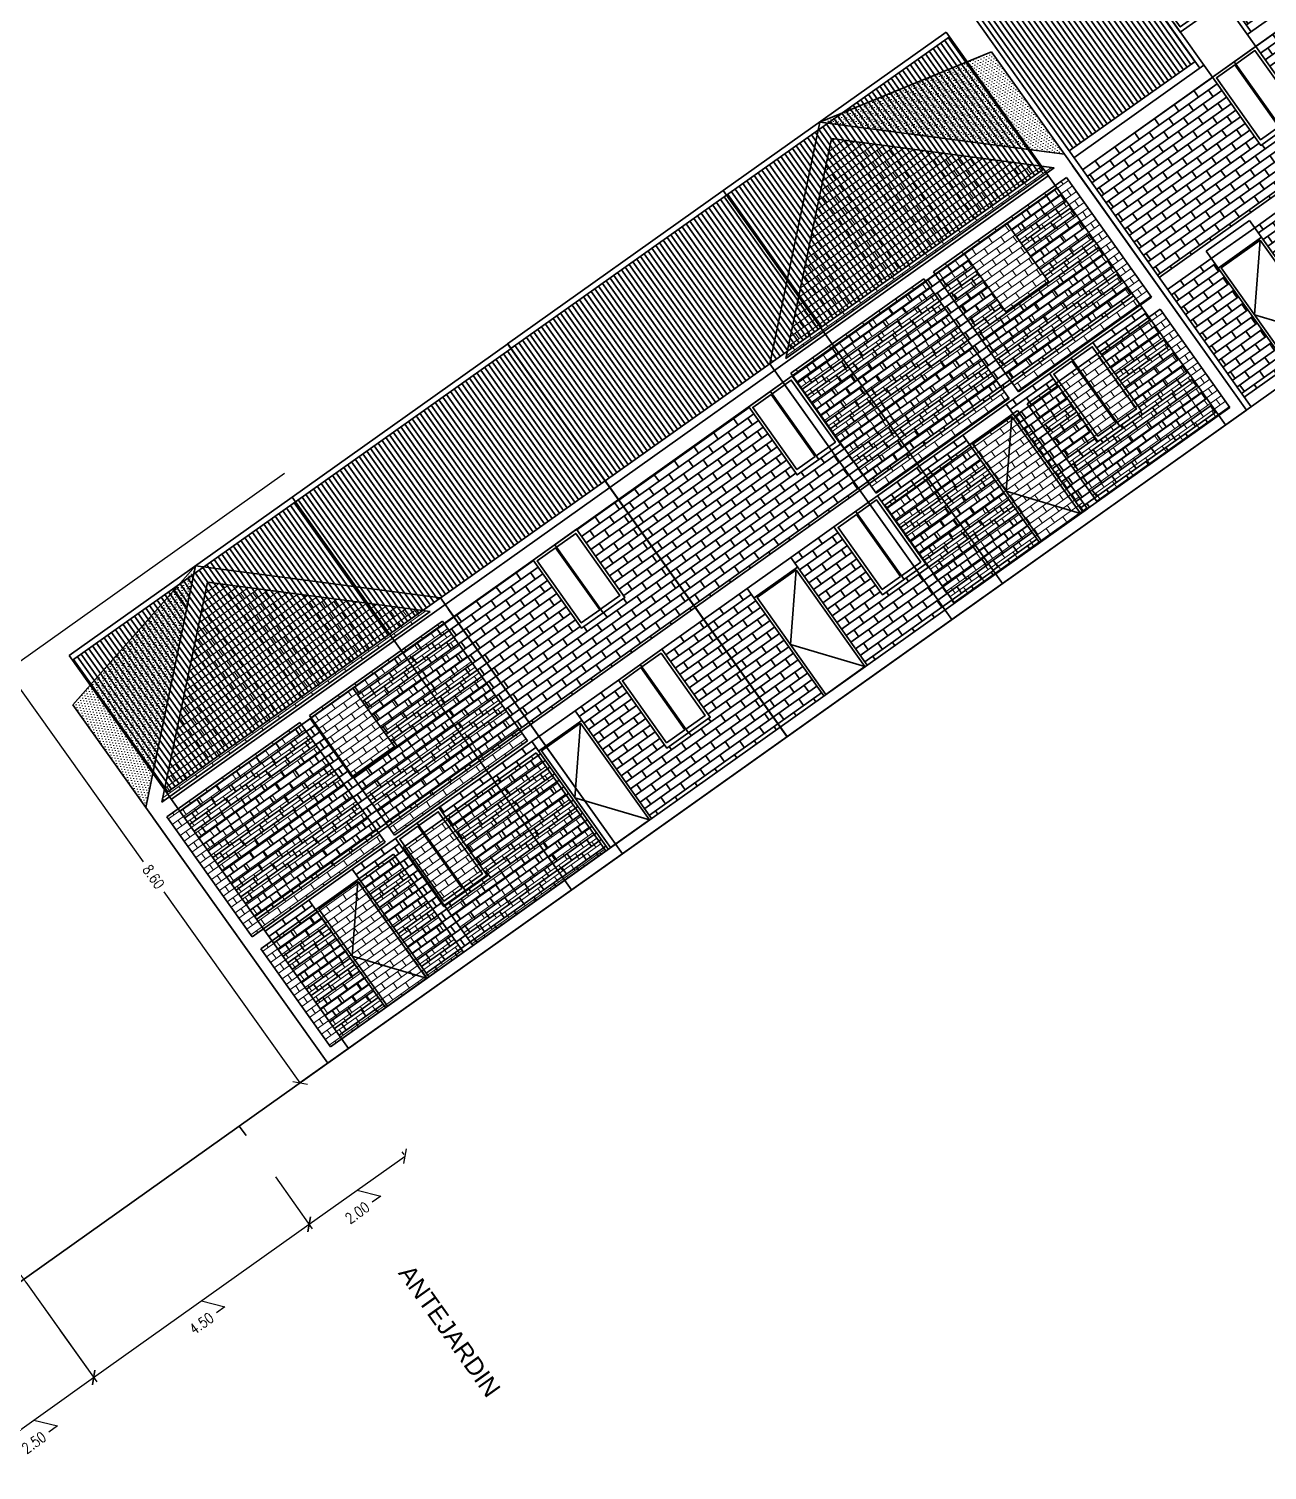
# Model space of a CAD drawing. Header units: metres. Extents: x 12 to 777, y -493 to 333.
# Drawn here: x 539.84 to 560.9, y -485.86 to -461.34 of the extents above; entities that cross this region are included whole.
import ezdxf

# ---------------------------------------------------------------- set-up
doc = ezdxf.new("R2010")
doc.units = ezdxf.units.M
doc.header["$LTSCALE"] = 5
doc.header["$MEASUREMENT"] = 0
doc.layers.get('0').update_dxf_attribs({"color": 30})
for name, color, linetype, lineweight in [('A-ANNO-DIMS', 3, 'Continuous', 18), ('A-ANNO-TEXT', 3, 'Continuous', 18), ('A-ELEV-MBE1', 7, 'Continuous', 35), ('A-ELEV-PATT', 8, 'Continuous', 18), ('A-SECT-MCUT', 7, 'Continuous', 35), ('G-ANNO-SYMB', 3, 'Continuous', 18), ('U-BLDG-TYPE', 7, 'Continuous', 35)]:
    doc.layers.add(name, color=color, linetype=linetype, lineweight=lineweight)
doc.styles.add('E-ARIAL', font='arial.ttf')
doc.styles.add('E-ROMANS', font='romans.shx', dxfattribs={"width": 0.8})
doc.dimstyles.new('E-0100_TICK_18', dxfattribs={"dimscale": 0.001, "dimtxt": 180, "dimasz": 180, "dimexe": 90, "dimexo": 60, "dimgap": 90, "dimtad": 0, "dimzin": 0, "dimdsep": 46, "dimtxsty": 'E-ROMANS', "dimblk": 'OBLIQUE', "dimcen": 90, "dimclrd": 256, "dimclre": 256, "dimclrt": 256, "dimadec": 0, "dimazin": 0, "dimtfac": 1, "dimtmove": 1, "dimatfit": 3, "dimldrblk": 'OPEN90', "dimfxl": 1, "dimtfill": 1, "dimtolj": 1, "dimtzin": 0, "dimarcsym": 0})

# ---------------------------------------------------------------- blocks, each defined once
blk = doc.blocks.new('casa atras')
h = blk.add_hatch()
h.set_pattern_fill('LINE', color=256, scale=0.025, angle=54.5872, style=0)
h.set_pattern_definition([(90, (-224.35582, 672.678565), (-0.079375, 7e-18), [])])
h.paths.add_polyline_path([(3.7, 7.552), (2.63, 7.552), (2.63, 5.34), (3.7, 5.34)])
h.paths.add_polyline_path([(0, 8.102), (0, 5.34), (2.63, 5.34), (2.63, 8.102)])
h.paths.add_polyline_path([(3.7, 8.102), (3.7, 5.34), (4.65, 5.34), (4.65, 8.102)])
h.paths.add_polyline_path([(3.7, 8.102), (2.63, 8.102), (2.63, 7.552), (3.7, 7.552)])
h = blk.add_hatch()
h.set_pattern_fill('AR-BRSTD', color=256, scale=0.002029, style=0)
h.set_pattern_definition([(360, (4.75, 2e-12), (1e-10, 0.137426), []), (90, (4.75, 2e-12), (-0.2061134, 0.137426), [0.137426, -0.137426])])
h.paths.add_polyline_path([(2.72, 4.95), (0, 4.95), (0, 2.697), (4.65, 2.697), (4.65, 4.95), (3.61, 4.95), (3.61, 3.732), (2.72, 3.732)])
h.paths.add_polyline_path([(1.817, 0.2), (4.65, 0.2), (4.65, 2.447), (3.626, 2.447), (3.626, 1.026), (2.72, 1.026), (2.72, 2.447), (1.817, 2.447)])
h.paths.add_polyline_path([(0.911, 2.447), (0, 2.447), (0, 0.2), (0.911, 0.2)])
for p, q in [((4.65, 2.697), (0, 2.697)), ((0.911, 2.447), (0, 2.447)), ((0.911, 2.447), (0.911, 0.202)), ((0.911, 2.447), (1.817, 2.447)), ((1.817, 2.247), (0.911, 2.247)), ((1.771, 2.222), (0.957, 1.242)), ((1.817, 0.202), (1.817, 2.447)), ((2.72, 2.447), (1.817, 2.447)), ((3.153, 1.101), (3.153, 2.398)), ((3.173, 2.447), (3.173, 1.026)), ((3.626, 2.447), (4.65, 2.447)), ((0.957, 1.242), (1.771, 0.202))]:
    blk.add_line(p, q)
for points in [[(0, 8.2), (4.65, 8.2)], [(0, 0), (0, 8.2)], [(0, 8.102), (4.65, 8.102)], [(4.65, 0), (4.65, 8.2)], [(0, 5.34), (4.65, 5.34)], [(0, 5.2), (4.65, 5.2)], [(0, 4.95), (4.65, 4.95)], [(3.153, 1.101), (2.771, 1.101), (2.771, 2.398), (3.153, 2.398)], [(3.173, 2.398), (3.575, 2.398), (3.575, 1.101), (3.173, 1.101)], [(4.65, 0.2), (0, 0.2)]]:
    blk.add_lwpolyline(points)
for points in [[(3.61, 4.952), (2.72, 4.952), (2.72, 3.732), (3.61, 3.732)], [(1.771, 2.222), (0.957, 2.222), (0.957, 0.202), (1.771, 0.202)], [(3.626, 2.447), (2.72, 2.447), (2.72, 1.026), (3.626, 1.026)]]:
    blk.add_lwpolyline(points, close=True)
blk = doc.blocks.new('casa atras centro')
h = blk.add_hatch()
h.set_pattern_fill('LINE', color=256, scale=0.025, angle=54.5872, style=0)
h.set_pattern_definition([(90, (-43.53428, -17.8954), (-0.079375, 2e-16), [])])
h.paths.add_polyline_path([(184.522, -683.022), (183.452, -683.022), (183.452, -685.234), (184.522, -685.234)])
h.paths.add_polyline_path([(180.822, -682.472), (180.822, -685.234), (183.452, -685.234), (183.452, -682.472)])
h.paths.add_polyline_path([(184.522, -682.472), (183.452, -682.472), (183.452, -683.022), (184.522, -683.022)])
h.paths.add_polyline_path([(185.322, -685.234), (185.322, -682.472), (184.522, -682.472), (184.522, -685.234)])
h = blk.add_hatch()
h.set_pattern_fill('AR-BRSTD', color=256, scale=0.002029, style=0)
h.set_pattern_definition([(360, (185.57154, -690.57397), (1e-10, 0.137426), []), (90, (185.57154, -690.57397), (-0.2061134, 0.137426), [0.137426, -0.137426])])
h.paths.add_polyline_path([(181.733, -688.127), (180.822, -688.127), (180.822, -690.374), (181.733, -690.374)])
h.paths.add_polyline_path([(185.322, -690.374), (185.322, -688.127), (184.448, -688.127), (184.448, -689.548), (183.542, -689.548), (183.542, -688.127), (182.639, -688.127), (182.639, -690.374)])
h.paths.add_polyline_path([(184.448, -685.624), (184.448, -687.045), (183.542, -687.045), (183.542, -685.624), (180.822, -685.624), (180.822, -687.877), (185.322, -687.877), (185.322, -685.624)])
for p, q in [((183.975, -686.969), (183.975, -685.673)), ((183.995, -685.624), (183.995, -687.045)), ((185.322, -687.877), (180.822, -687.877)), ((181.733, -688.127), (180.822, -688.127)), ((181.733, -688.127), (181.733, -690.372)), ((181.733, -688.127), (182.639, -688.127)), ((182.639, -690.372), (182.639, -688.127)), ((183.542, -688.127), (182.639, -688.127)), ((183.975, -689.473), (183.975, -688.176)), ((183.995, -688.127), (183.995, -689.548)), ((184.448, -688.127), (185.322, -688.127)), ((182.639, -688.327), (181.733, -688.327)), ((182.592, -688.352), (181.779, -689.332)), ((181.779, -689.332), (182.592, -690.372))]:
    blk.add_line(p, q)
for points in [[(180.822, -682.374), (185.322, -682.374)], [(180.822, -690.574), (180.822, -682.374)], [(185.322, -690.574), (185.322, -682.374)], [(180.822, -682.472), (185.322, -682.472)], [(180.822, -685.234), (185.322, -685.234)], [(180.822, -685.374), (185.322, -685.374)], [(180.822, -685.624), (185.322, -685.624)], [(183.975, -686.969), (183.592, -686.969), (183.592, -685.673), (183.975, -685.673)], [(183.995, -685.673), (184.397, -685.673), (184.397, -686.969), (183.995, -686.969)], [(183.975, -689.473), (183.592, -689.473), (183.592, -688.176), (183.975, -688.176)], [(183.995, -688.176), (184.397, -688.176), (184.397, -689.473), (183.995, -689.473)], [(185.322, -690.374), (180.822, -690.374)]]:
    blk.add_lwpolyline(points)
for points in [[(184.448, -685.624), (183.542, -685.624), (183.542, -687.045), (184.448, -687.045)], [(184.448, -688.127), (183.542, -688.127), (183.542, -689.548), (184.448, -689.548)], [(182.592, -688.352), (181.779, -688.352), (181.779, -690.372), (182.592, -690.372)]]:
    blk.add_lwpolyline(points, close=True)
blk = doc.blocks.new('_Oblique')
at = {"color": 0, "linetype": 'ByBlock', "lineweight": -2}
blk.add_line((-0.5, -0.5), (0.5, 0.5), dxfattribs=at)
blk = doc.blocks.new('*D141')
at = {"layer": 'A-ANNO-DIMS', "lineweight": -2, "transparency": 16777216}
for p, q in [((539.787, -482.663), (540.994, -484.358)), ((538.905, -485.735), (540.942, -484.285)), ((539.924, -485.01), (540.325, -485.108)), ((540.325, -485.108), (540.179, -485.213)), ((538.648, -485.373), (538.957, -485.808))]:
    blk.add_line(p, q, dxfattribs=at)
at = {"layer": 'A-ANNO-DIMS', "lineweight": -2, "transparency": 16777216, "xscale": 0.18, "yscale": 0.18, "zscale": 0.18}
for p, rotation in [((540.942, -484.285), 35.44646380640744), ((538.905, -485.735), 215.4464638064074)]:
    blk.add_blockref('_Oblique', p, dxfattribs=dict(at, rotation=rotation))
at = {"layer": 'A-ANNO-DIMS', "transparency": 16777216, "insert": (539.926, -485.392), "char_height": 0.18, "attachment_point": 5, "rotation": 35.4465, "style": 'E-ROMANS', "bg_fill": 3, "box_fill_scale": 1.25, "bg_fill_color": 256, "bg_fill_true_color": 13158600, "bg_fill_transparency": 0}
blk.add_mtext('\\A1;2.50', dxfattribs=at)
blk = doc.blocks.new('_Open90')
at = {"color": 0, "linetype": 'ByBlock', "lineweight": -2}
for p, q in [((0, 0), (-1, 0)), ((-0.5, 0.5), (0, 0)), ((0, 0), (-0.5, -0.5))]:
    blk.add_line(p, q, dxfattribs=at)
blk = doc.blocks.new('U')
h = blk.add_hatch()
h.set_pattern_fill('LINE', color=256, scale=0.025, angle=196.6165, style=0)
h.set_pattern_definition([(180, (242.832794, -331.46511), (-3e-15, 0.0665151), [])])
h.paths.add_polyline_path([(238.358, -360.679), (236.044, -360.679), (236.044, -361.35), (238.358, -361.35)])
h.paths.add_polyline_path([(236.504, -361.35), (235.961, -361.35), (235.961, -362.246), (236.504, -362.246)])
h.paths.add_polyline_path([(238.358, -362.246), (236.044, -362.246), (236.044, -364.45), (238.358, -364.45)])
h = blk.add_hatch()
h.set_pattern_fill('AR-BRSTD', color=256, scale=0.0017, angle=90, style=0)
h.set_pattern_definition([(90, (0, 0), (-0.11516106, 7e-18), []), (180, (0, 0), (-0.11516106, -0.17272), [0.11516106, -0.11516106])])
h.paths.add_polyline_path([(242.665, -360.679), (240.782, -360.679), (240.782, -361.412), (241.973, -361.412), (241.973, -362.171), (240.782, -362.171), (240.782, -362.928), (242.665, -362.928)])
h.paths.add_polyline_path([(240.782, -364.45), (242.665, -364.45), (242.665, -363.687), (240.782, -363.687)])
h.paths.add_polyline_path([(239.876, -362.178), (238.685, -362.178), (238.685, -364.45), (240.573, -364.45), (240.573, -360.679), (238.685, -360.679), (238.685, -361.418), (239.876, -361.418)])
for p, q in [((240.573, -360.679, -791.211), (240.573, -364.45, -791.211)), ((240.782, -361.412, -791.211), (240.782, -360.679, -791.211)), ((235.961, -361.35, -791.211), (235.961, -362.246, -791.211)), ((237.896, -361.418, -791.211), (238.683, -361.418, -791.211)), ((236.706, -361.798, -791.211), (237.896, -361.798, -791.211)), ((237.833, -361.815, -791.211), (236.746, -361.815, -791.211)), ((238.685, -361.798, -791.211), (239.876, -361.798, -791.211)), ((239.812, -361.815, -791.211), (238.725, -361.815, -791.211)), ((240.782, -361.791, -791.211), (241.973, -361.791, -791.211)), ((241.91, -361.808, -791.211), (240.823, -361.808, -791.211)), ((237.896, -362.178, -791.211), (238.683, -362.178, -791.211)), ((240.782, -362.171, -791.211), (240.782, -362.928, -791.211)), ((242.664, -362.928, -791.211), (240.654, -362.928, -791.211)), ((240.654, -362.928, -791.211), (240.654, -363.687, -791.211)), ((240.782, -363.687, -791.211), (240.782, -362.928, -791.211)), ((240.95, -362.928, -791.211), (240.95, -363.687, -791.211)), ((240.971, -362.966, -791.211), (241.792, -363.648, -791.211)), ((241.792, -363.648, -791.211), (242.664, -362.966, -791.211)), ((240.654, -363.687, -791.211), (242.664, -363.687, -791.211)), ((240.782, -363.687, -791.211), (240.782, -364.45, -791.211))]:
    blk.add_line(p, q)
at = {"elevation": -791.211}
for points in [[(242.833, -360.679), (235.961, -360.679)], [(235.961, -361.35), (235.961, -360.679)], [(236.044, -361.35), (236.044, -360.679)], [(238.358, -361.35), (238.358, -360.679)], [(238.475, -361.425), (238.475, -360.679)], [(238.685, -364.45), (238.685, -360.679)], [(242.665, -360.679), (242.665, -364.45)], [(238.475, -361.35), (235.961, -361.35)], [(236.504, -362.246), (236.504, -361.35)], [(236.746, -361.798), (236.746, -361.461), (237.833, -361.461), (237.833, -361.798)], [(238.725, -361.798), (238.725, -361.461), (239.812, -361.461), (239.812, -361.798)], [(240.823, -361.791), (240.823, -361.454), (241.91, -361.454), (241.91, -361.791)], [(237.833, -361.815), (237.833, -362.135), (236.746, -362.135), (236.746, -361.815)], [(239.812, -361.815), (239.812, -362.135), (238.725, -362.135), (238.725, -361.815)], [(241.91, -361.808), (241.91, -362.128), (240.823, -362.128), (240.823, -361.808)], [(235.961, -364.45), (235.961, -362.246)], [(238.475, -362.246), (235.961, -362.246)], [(236.044, -364.45), (236.044, -362.246)], [(238.358, -364.45), (238.358, -362.246)], [(238.475, -364.45), (238.475, -362.171)], [(242.833, -364.45), (235.961, -364.45)]]:
    blk.add_lwpolyline(points, dxfattribs=at)
for points in [[(236.706, -361.418), (236.706, -362.178), (237.896, -362.178), (237.896, -361.418)], [(238.685, -361.418), (238.685, -362.178), (239.876, -362.178), (239.876, -361.418)], [(240.782, -361.412), (240.782, -362.171), (241.973, -362.171), (241.973, -361.412)], [(240.971, -362.966), (240.971, -363.648), (242.664, -363.648), (242.664, -362.966)]]:
    blk.add_lwpolyline(points, close=True, dxfattribs=at)
blk = doc.blocks.new('*D532')
at = {"layer": 'A-ANNO-DIMS', "lineweight": -2, "transparency": 16777216}
for p, q in [((544.034, -480.871), (544.66, -481.752)), ((540.941, -484.285), (544.608, -481.678)), ((542.775, -482.982), (543.176, -483.081)), ((543.176, -483.081), (543.029, -483.185)), ((540.367, -483.478), (540.994, -484.359))]:
    blk.add_line(p, q, dxfattribs=at)
at = {"layer": 'A-ANNO-DIMS', "lineweight": -2, "transparency": 16777216, "xscale": 0.18, "yscale": 0.18, "zscale": 0.18}
for p, rotation in [((544.608, -481.678), 35.41278118758976), ((540.941, -484.285), 215.4127811875897)]:
    blk.add_blockref('_Oblique', p, dxfattribs=dict(at, rotation=rotation))
at = {"layer": 'A-ANNO-DIMS', "transparency": 16777216, "insert": (542.777, -483.364), "char_height": 0.18, "attachment_point": 5, "rotation": 35.4128, "style": 'E-ROMANS', "bg_fill": 3, "box_fill_scale": 1.25, "bg_fill_color": 256, "bg_fill_true_color": 13158600, "bg_fill_transparency": 0}
blk.add_mtext('\\A1;4.50', dxfattribs=at)
blk = doc.blocks.new('*D291')
at = {"layer": 'A-ANNO-DIMS', "lineweight": -2, "transparency": 16777216}
for p, q in [((544.608, -481.678), (546.241, -480.517)), ((546.222, -480.49), (546.189, -480.444)), ((544.034, -480.871), (544.66, -481.752)), ((545.425, -481.098), (545.826, -481.197)), ((545.826, -481.197), (545.679, -481.301))]:
    blk.add_line(p, q, dxfattribs=at)
at = {"layer": 'A-ANNO-DIMS', "lineweight": -2, "transparency": 16777216, "xscale": 0.18, "yscale": 0.18, "zscale": 0.18}
for p, rotation in [((546.241, -480.517), 35.41278118758976), ((544.608, -481.678), 215.4127811875897)]:
    blk.add_blockref('_Oblique', p, dxfattribs=dict(at, rotation=rotation))
at = {"layer": 'A-ANNO-DIMS', "transparency": 16777216, "insert": (545.427, -481.48), "char_height": 0.18, "attachment_point": 5, "rotation": 35.4128, "style": 'E-ROMANS', "bg_fill": 3, "box_fill_scale": 1.25, "bg_fill_color": 256, "bg_fill_true_color": 13158600, "bg_fill_transparency": 0}
blk.add_mtext('\\A1;2.00', dxfattribs=at)
blk = doc.blocks.new('P')
h = blk.add_hatch()
h.set_pattern_fill('ANGLE', color=256, style=0)
h.set_pattern_definition([(0, (170.91, -301.839), (0, 6.985), [5.08, -1.905]), (90, (170.91, -301.839), (-6.985, 4e-16), [5.08, -1.905])])
h.paths.add_polyline_path([(173.77, -298.764), (171.63, -298.764), (170.91, -301.839)])
at = {"layer": 'A-ELEV-PATT'}
h = blk.add_hatch(dxfattribs=at)
h.set_pattern_fill('DOTS', color=8, scale=0.03, angle=16.6449, style=0)
h.set_pattern_definition([(16.6449, (170.910177, -301.839314), (0.00917307, 0.05245027), [0, -0.047625])])
h.paths.add_polyline_path([(170.91, -301.839), (173.77, -298.764), (171.63, -298.764)])
h = blk.add_hatch(dxfattribs=at)
h.set_pattern_fill('AR-BRSTD', color=8, scale=0.0017, angle=16.6449, style=0)
h.set_pattern_definition([(269.99686, (228.6321, -181.905), (-0.11516106, 6.3e-06), []), (179.99686, (228.6321, -181.905), (-0.1151516, 0.1727263), [0.11516106, -0.11516106])])
h.paths.add_polyline_path([(174.11, -301.939), (174.11, -304.714), (176.61, -304.714), (176.61, -301.939)])
h.paths.add_polyline_path([(174.11, -298.964), (174.11, -301.739), (176.61, -301.739), (176.61, -298.964)])
h.paths.add_polyline_path([(176.862, -298.964), (176.862, -301.739), (178.91, -301.739), (178.91, -298.964)])
h.paths.add_polyline_path([(176.862, -301.939), (176.862, -304.714), (178.91, -304.714), (178.91, -301.939)])
h.paths.add_polyline_path([(173.858, -299.04), (171.254, -301.839), (173.858, -304.639)])
at = {"layer": 'A-SECT-MCUT'}
for p, q in [((170.91, -301.839), (173.77, -298.764)), ((171.63, -298.764), (170.91, -301.839)), ((173.77, -298.764), (171.63, -298.764)), ((173.77, -298.764), (179.11, -298.764)), ((174.01, -298.764), (179.11, -298.764)), ((179.11, -298.764), (179.11, -304.914)), ((179.11, -298.764), (179.11, -304.914)), ((171.254, -301.839), (173.858, -299.04)), ((173.858, -299.04), (173.858, -304.639)), ((174.11, -298.964), (176.61, -298.964)), ((174.11, -298.964), (174.11, -301.739)), ((176.61, -298.964), (176.61, -301.739)), ((176.862, -298.964), (178.91, -298.964)), ((176.862, -298.964), (176.862, -301.739)), ((178.91, -298.964), (178.91, -301.739)), ((173.77, -304.914), (170.91, -301.839)), ((173.858, -304.639), (171.254, -301.839)), ((174.11, -301.939), (174.11, -304.714)), ((176.61, -301.939), (176.61, -304.714)), ((176.862, -301.939), (176.862, -304.714)), ((178.91, -301.939), (178.91, -304.714)), ((176.61, -304.714), (174.11, -304.714)), ((178.91, -304.714), (176.862, -304.714)), ((179.11, -304.914), (173.77, -304.914)), ((179.11, -304.914), (174.01, -304.914))]:
    blk.add_line(p, q, dxfattribs=at)
for points in [[(176.61, -301.739), (174.11, -301.739)], [(178.91, -301.739), (176.862, -301.739)], [(176.61, -301.939), (174.11, -301.939)], [(178.91, -301.939), (176.862, -301.939)]]:
    blk.add_lwpolyline(points, dxfattribs=at)
blk = doc.blocks.new('elev front casa esquina')
h = blk.add_hatch()
h.set_pattern_fill('LINE', color=256, scale=0.025, angle=196.6165, style=0)
h.set_pattern_definition([(90, (-34.96229, -7e-12), (-0.079375, -4e-15), [])])
h.paths.add_polyline_path([(-2.12, 8.102), (-4.75, 8.102), (-4.75, 5.34), (-2.12, 5.34)])
h.paths.add_polyline_path([(-0.1, 8.102), (-1.05, 8.102), (-1.05, 5.34), (-0.1, 5.34)])
h.paths.add_polyline_path([(-1.05, 8.2), (-2.12, 8.2), (-2.12, 7.552), (-1.05, 7.552)])
h = blk.add_hatch()
h.set_pattern_fill('AR-BRSTD', color=256, scale=0.002029, style=0)
h.set_pattern_definition([(360, (0, 0), (1e-10, 0.137426), []), (90, (0, 0), (-0.2061134, 0.137426), [0.137426, -0.137426])])
h.paths.add_polyline_path([(-2.933, 0.2), (-0.1, 0.2), (-0.1, 2.447), (-1.124, 2.447), (-1.124, 1.026), (-2.03, 1.026), (-2.03, 2.447), (-2.933, 2.447)])
h.paths.add_polyline_path([(-3.839, 2.447), (-4.75, 2.447), (-4.75, 0.2), (-3.839, 0.2)])
h.paths.add_polyline_path([(-1.132, 4.95), (-1.132, 3.529), (-2.038, 3.529), (-2.038, 4.95), (-4.75, 4.95), (-4.75, 2.697), (-0.1, 2.697), (-0.1, 4.95)])
for p, q in [((-1.05, 8.2), (-2.12, 8.2)), ((-1.605, 5.966), (-1.605, 7.263)), ((-1.585, 7.312), (-1.585, 5.891)), ((-2.038, 6.092), (-2.038, 4.95)), ((-1.132, 6.09), (-1.132, 4.95)), ((-1.585, 4.95), (-1.585, 3.529)), ((-1.605, 3.605), (-1.605, 4.901)), ((-0.1, 2.697), (-4.75, 2.697)), ((-2.933, 2.6), (-3.839, 2.6)), ((-3.839, 2.6), (-3.839, 0.202)), ((-2.933, 0.202), (-2.933, 2.6)), ((-3.839, 2.447), (-4.75, 2.447)), ((-3.839, 2.447), (-2.933, 2.447)), ((-2.933, 2.247), (-3.839, 2.247)), ((-2.979, 2.222), (-3.793, 1.242)), ((-2.03, 2.447), (-2.933, 2.447)), ((-1.597, 1.101), (-1.597, 2.398)), ((-1.577, 2.447), (-1.577, 1.026)), ((-1.124, 2.447), (-0.1, 2.447)), ((-3.793, 1.242), (-2.979, 0.202))]:
    blk.add_line(p, q)
for points in [[(-4.75, 8.2), (-2.12, 8.2)], [(-4.75, 0), (-4.75, 8.2)], [(-4.75, 8.102), (-2.12, 8.102)], [(-2.12, 5.2), (-2.12, 8.2)], [(-1.05, 5.2), (-1.05, 8.2)], [(-1.05, 8.2), (-0.1, 8.2)], [(-1.05, 8.102), (-0.1, 8.102)], [(-0.1, 0), (-0.1, 8.2)], [(-2.12, 7.552), (-1.05, 7.552)], [(-1.605, 5.966), (-1.987, 5.966), (-1.987, 7.263), (-1.605, 7.263)], [(-1.585, 7.263), (-1.183, 7.263), (-1.183, 5.966), (-1.585, 5.966)], [(-4.75, 5.34), (-2.12, 5.34)], [(-4.75, 5.2), (-2.038, 5.2)], [(-1.132, 5.2), (-0.1, 5.2)], [(-1.05, 5.34), (-0.1, 5.34)], [(-4.75, 4.95), (-0.1, 4.95)], [(-1.605, 3.605), (-1.987, 3.605), (-1.987, 4.901), (-1.605, 4.901)], [(-1.585, 4.901), (-1.183, 4.901), (-1.183, 3.605), (-1.585, 3.605)], [(-1.597, 1.101), (-1.979, 1.101), (-1.979, 2.398), (-1.597, 2.398)], [(-1.577, 2.398), (-1.175, 2.398), (-1.175, 1.101), (-1.577, 1.101)], [(-0.1, 0.2), (-4.75, 0.2)]]:
    blk.add_lwpolyline(points)
for points in [[(-1.132, 7.312), (-2.038, 7.312), (-2.038, 5.891), (-1.132, 5.891)], [(-1.132, 4.95), (-2.038, 4.95), (-2.038, 3.529), (-1.132, 3.529)], [(-2.979, 2.222), (-3.793, 2.222), (-3.793, 0.202), (-2.979, 0.202)], [(-1.124, 2.447), (-2.03, 2.447), (-2.03, 1.026), (-1.124, 1.026)]]:
    blk.add_lwpolyline(points, close=True)
blk = doc.blocks.new('*D463')
at = {"layer": 'A-ANNO-DIMS', "lineweight": -2, "transparency": 16777216}
for p, q in [((544.188, -468.907), (539.396, -472.314)), ((539.469, -472.262), (541.782, -475.514)), ((544.453, -479.271), (542.14, -476.019)), ((545.168, -478.762), (544.379, -479.323))]:
    blk.add_line(p, q, dxfattribs=at)
at = {"layer": 'A-ANNO-DIMS', "lineweight": -2, "transparency": 16777216, "xscale": 0.18, "yscale": 0.18, "zscale": 0.18}
for p, rotation in [((539.469, -472.262), 125.412781187517), ((544.453, -479.271), 305.412781187517)]:
    blk.add_blockref('_Oblique', p, dxfattribs=dict(at, rotation=rotation))
at = {"layer": 'A-ANNO-DIMS', "transparency": 16777216, "insert": (541.961, -475.766), "char_height": 0.18, "attachment_point": 5, "rotation": 305.4128, "style": 'E-ROMANS', "bg_fill": 3, "box_fill_scale": 1.25, "bg_fill_color": 256, "bg_fill_true_color": 13158600, "bg_fill_transparency": 0}
blk.add_mtext('\\A1;8.60', dxfattribs=at)

msp = doc.modelspace()

# ---------------------------------------------------------------- linework, layer by layer
at = {"layer": 'A-SECT-MCUT'}
for points in [[(543.419, -480.006), (562.165, -466.678), (564.307, -465.155), (565.642, -464.206), (565.757, -464.367), (570.642, -460.894), (570.527, -460.733), (591.926, -445.518)], [(544.45, -479.273), (549.329, -475.804), (555.408, -471.483), (560.288, -468.014)]]:
    msp.add_lwpolyline(points, dxfattribs=at)
at = {"layer": 'U-BLDG-TYPE', "extrusion": (0, 0, -1)}
msp.add_line((543.534, -480.168), (543.419, -480.006), dxfattribs=at)

# ---------------------------------------------------------------- block references
at = {"layer": 'A-ELEV-MBE1', "xscale": 1.193338069368044, "yscale": 1.193338069368044, "zscale": 1.193338069368044, "rotation": 305.4127811284727}
msp.add_blockref('U', (750.954, 23.112, 944.182), dxfattribs=at)
at = {"layer": 'A-ELEV-MBE1'}
for name, p, rotation in [('elev front casa esquina', (564.5, -465.018), 35.41278118753372), ('casa atras', (556.403, -470.774), 35.41278118751631), ('casa atras centro', (5.204, -15.344), 35.41278118751628), ('casa atras centro', (1.537, -17.952), 35.41278118751629), ('casa atras', (545.279, -478.684), 35.41278118751632)]:
    msp.add_blockref(name, p, dxfattribs=dict(at, rotation=rotation))
at = {"layer": 'U-BLDG-TYPE', "rotation": 305.4127811284768}
msp.add_blockref('P', (700.254, -148.73), dxfattribs=at)
at = {"layer": 'U-BLDG-TYPE', "xscale": -1, "rotation": 125.4127812465727}
msp.add_blockref('P', (197.643, -506.086), dxfattribs=at)

# ---------------------------------------------------------------- texts
at = {"layer": 'A-ANNO-TEXT', "insert": (546.233, -482.422), "char_height": 0.3, "width": 4.67313, "attachment_point": 4, "rotation": 305.4465, "style": 'E-ARIAL'}
msp.add_mtext('\\pt4;ANTEJARDIN', dxfattribs=at)

# ---------------------------------------------------------------- dimensions: what is measured, and where the dimension line sits
at = {"layer": 'A-ANNO-DIMS', "color": 3}
dim = msp.add_linear_dim(base=(540.942, -484.285), p1=(538.613, -485.324, -791.211), p2=(539.752, -482.614), angle=35.4465, dimstyle='E-0100_TICK_18', dxfattribs=at)
dim.commit()
dim.dimension.update_dxf_attribs({"geometry": '*D141', "text_midpoint": (540.105, -485.265), "dimtype": 160})

# ---------------------------------------------------------------- next in the draw order: linework, layer by layer
at = {"layer": 'A-ELEV-MBE1'}
msp.add_line((537.295, -484.361), (543.419, -480.006), dxfattribs=at)
at = {"layer": 'G-ANNO-SYMB'}
msp.add_line((536.584, -478.163), (540.332, -483.429), dxfattribs=at)

# ---------------------------------------------------------------- next in the draw order: dimensions: what is measured, and where the dimension line sits
at = {"layer": 'A-ANNO-DIMS'}
dim = msp.add_linear_dim(base=(539.469, -472.262), p1=(545.217, -478.728), p2=(544.237, -468.873), angle=125.4128, dimstyle='E-0100_TICK_18', dxfattribs=at)
dim.commit()
dim.dimension.update_dxf_attribs({"geometry": '*D463', "text_midpoint": (541.961, -475.766)})
at = {"layer": 'A-ANNO-DIMS', "color": 3}
dim = msp.add_linear_dim(base=(544.608, -481.678), p1=(540.332, -483.429), p2=(543.999, -480.822), angle=35.4128, dimstyle='E-0100_TICK_18', dxfattribs=at)
dim.commit()
dim.dimension.update_dxf_attribs({"geometry": '*D532', "text_midpoint": (542.956, -483.237), "dimtype": 160})

# ---------------------------------------------------------------- next in the draw order: dimensions: what is measured, and where the dimension line sits
dim = msp.add_linear_dim(base=(546.241, -480.517), p1=(543.999, -480.822), p2=(546.257, -480.539), angle=35.4128, dimstyle='E-0100_TICK_18', dxfattribs=at)
dim.commit()
dim.dimension.update_dxf_attribs({"geometry": '*D291', "text_midpoint": (545.606, -481.353), "dimtype": 160})

doc.saveas('drawing.dxf')
